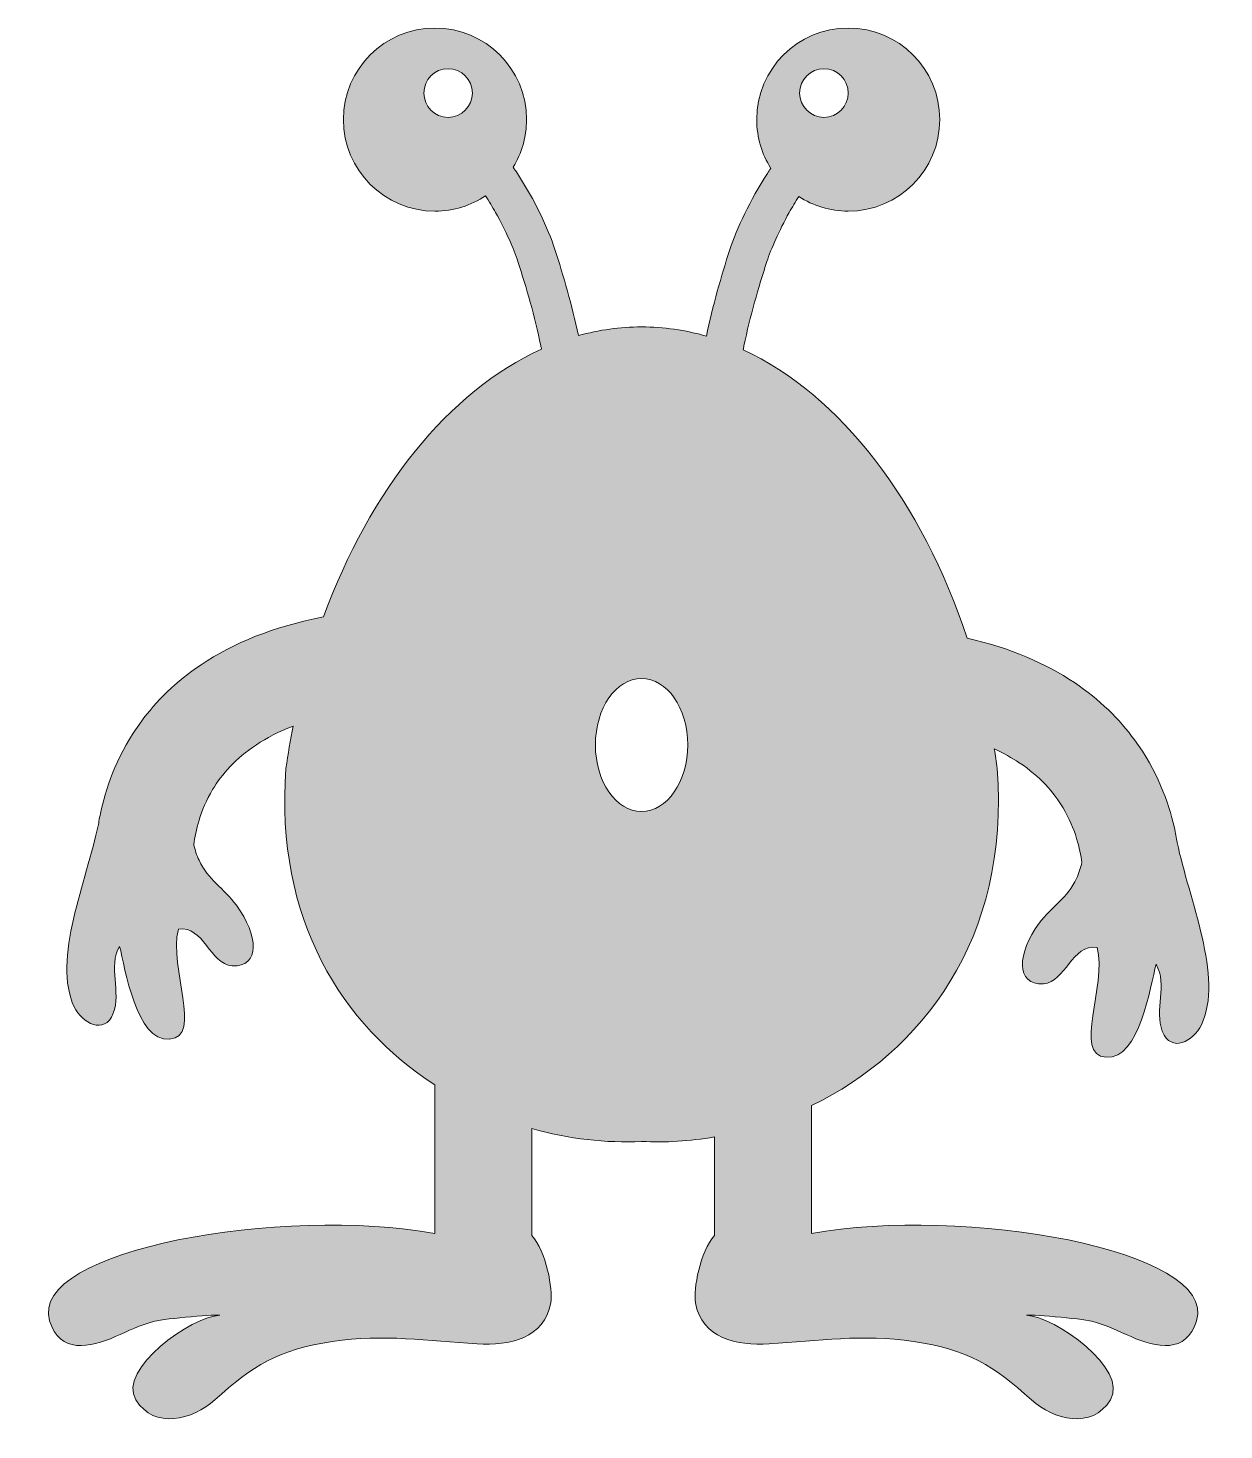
# Model space of a CAD drawing. Header units: inches. Extents: x -1 to 86, y -1 to 102.
import ezdxf

# ---------------------------------------------------------------- set-up
doc = ezdxf.new("R2010")
doc.units = ezdxf.units.IN
doc.header["$MEASUREMENT"] = 0
doc.layers.add('Layer 1', color=7, linetype='Continuous')

msp = doc.modelspace()

# ---------------------------------------------------------------- hatches: boundary and pattern name
at = {"layer": 'Layer 1', "true_color": 0x74b64a}
h = msp.add_hatch(color=75, dxfattribs=at)
h.dxf.hatch_style = 2
edge = h.paths.add_edge_path()
edge.add_spline(control_points=[(81.35, 28.31), (82, 26.68), (83.62, 27.58), (84.2, 28.78), (85.85, 32.19), (83.28, 38.02), (82.44, 42.09), (82.44, 42.09), (82.44, 42.09), (82.44, 42.09), (82.38, 42.44), (82.32, 42.8), (82.23, 43.18), (81.8, 45.07), (80.96, 47.37), (79.32, 49.6), (78.23, 51.09), (76.78, 52.54), (74.93, 53.78), (72.84, 55.18), (70.24, 56.31), (67.1, 57.03), (63.81, 66.99), (57.84, 74.81), (50.74, 78.09), (50.76, 78.19), (50.78, 78.29), (50.8, 78.39), (51.25, 80.54), (51.85, 82.65), (52.47, 84.54), (52.77, 85.45), (53.36, 86.79), (54.1, 88.12), (54.32, 88.51), (54.56, 88.9), (54.8, 89.29), (55.84, 88.62), (57.08, 88.22), (58.41, 88.22), (62.11, 88.22), (65.1, 91.22), (65.1, 94.91), (65.1, 98.61), (62.11, 101.6), (58.41, 101.6), (54.72, 101.6), (51.73, 98.61), (51.73, 94.91), (51.73, 93.6), (52.11, 92.38), (52.76, 91.35), (52.67, 91.23), (52.59, 91.1), (52.51, 90.98), (51.25, 89.03), (50.27, 86.95), (49.77, 85.42), (49.14, 83.49), (48.52, 81.33), (48.05, 79.09), (46.51, 79.54), (44.93, 79.77), (43.32, 79.76), (41.76, 79.77), (40.21, 79.55), (38.71, 79.13), (38.24, 81.35), (37.62, 83.5), (36.99, 85.42), (36.49, 86.96), (35.51, 89.03), (34.25, 90.98), (34.15, 91.13), (34.05, 91.29), (33.95, 91.44), (34.56, 92.45), (34.92, 93.64), (34.92, 94.91), (34.92, 98.61), (31.93, 101.6), (28.23, 101.6), (24.54, 101.6), (21.55, 98.61), (21.55, 94.91), (21.55, 91.22), (24.54, 88.22), (28.23, 88.22), (29.6, 88.22), (30.87, 88.64), (31.93, 89.34), (32.19, 88.94), (32.43, 88.53), (32.66, 88.12), (33.41, 86.79), (34, 85.45), (34.29, 84.54), (34.91, 82.65), (35.52, 80.54), (35.96, 78.39), (35.98, 78.31), (36, 78.22), (36.01, 78.14), (29.24, 75.06), (23.48, 67.85), (20.09, 58.58), (16.45, 57.88), (13.49, 56.66), (11.16, 55.09), (9.31, 53.86), (7.86, 52.41), (6.77, 50.92), (5.13, 48.68), (4.29, 46.38), (3.86, 44.49), (3.77, 44.11), (3.71, 43.75), (3.65, 43.41), (3.65, 43.41), (3.65, 43.41), (3.65, 43.41), (2.81, 39.34), (0.24, 33.51), (1.89, 30.09), (2.47, 28.9), (4.09, 28), (4.74, 29.62), (5.34, 31.15), (4.32, 33.03), (5.2, 34.51), (5.6, 32.94), (6.4, 27.55), (8.84, 27.73), (11.32, 27.9), (8.76, 32.94), (9.49, 35.76), (11.34, 36.06), (11.81, 33.2), (13.41, 33.09), (15.5, 32.96), (15.34, 35.34), (13.73, 37.52), (12.8, 38.77), (11.67, 39.36), (11, 40.8), (10.83, 41.17), (10.71, 41.56), (10.61, 41.94), (10.68, 42.47), (10.8, 43.07), (11, 43.72), (11.22, 44.44), (11.54, 45.2), (11.99, 45.96), (12.68, 47.1), (13.65, 48.23), (15.19, 49.24), (15.93, 49.73), (16.81, 50.2), (17.87, 50.61), (17.67, 49.59), (17.49, 48.56), (17.35, 47.51), (16.52, 36.43), (21.51, 28.73), (28.21, 24.4), (28.21, 24.4), (28.21, 13.53), (28.21, 13.53), (17.26, 15.58), (-1.49, 12.36), (0.09, 7.16), (0.83, 4.73), (3.01, 5.18), (4.88, 6), (5.84, 6.41), (6.71, 6.86), (7.74, 7.12), (8.55, 7.33), (12.52, 7.66), (12.53, 7.56), (10.45, 7.5), (5.03, 3.6), (6.39, 1.38), (7.74, -0.82), (10.54, -0.06), (12.15, 1.38), (14.91, 3.85), (16.8, 5.07), (20.75, 5.65), (24.53, 6.2), (27.68, 5.69), (31.32, 5.47), (33.66, 5.33), (36.25, 5.88), (36.69, 8.48), (36.86, 9.45), (36.36, 12.24), (35.31, 13.38), (35.31, 13.38), (35.31, 21.2), (35.31, 21.2), (38, 20.44), (40.74, 20.13), (43.32, 20.26), (45.05, 20.17), (46.84, 20.28), (48.64, 20.59), (48.64, 20.59), (48.64, 13.38), (48.64, 13.38), (47.59, 12.24), (47.09, 9.45), (47.26, 8.48), (47.7, 5.88), (50.29, 5.33), (52.63, 5.47), (56.26, 5.69), (59.42, 6.2), (63.19, 5.65), (67.15, 5.07), (69.04, 3.85), (71.8, 1.38), (73.41, -0.06), (76.21, -0.82), (77.56, 1.38), (78.92, 3.6), (73.5, 7.5), (71.42, 7.56), (71.43, 7.66), (75.4, 7.33), (76.21, 7.12), (77.24, 6.86), (78.11, 6.41), (79.07, 6), (80.93, 5.18), (83.11, 4.73), (83.85, 7.16), (85.43, 12.36), (66.69, 15.58), (55.74, 13.53), (55.74, 13.53), (55.74, 22.88), (55.74, 22.88), (63.74, 26.78), (70.23, 34.99), (69.29, 47.51), (69.23, 47.99), (69.16, 48.46), (69.08, 48.93), (69.77, 48.62), (70.37, 48.28), (70.9, 47.93), (72.44, 46.91), (73.41, 45.78), (74.1, 44.64), (74.55, 43.89), (74.87, 43.12), (75.09, 42.4), (75.29, 41.75), (75.41, 41.15), (75.48, 40.63), (75.38, 40.24), (75.26, 39.86), (75.09, 39.48), (74.42, 38.04), (73.29, 37.45), (72.36, 36.2), (70.75, 34.03), (70.59, 31.64), (72.68, 31.78), (74.28, 31.88), (74.75, 34.74), (76.6, 34.44), (77.33, 31.63), (74.77, 26.59), (77.25, 26.41), (79.69, 26.24), (80.49, 31.62), (80.89, 33.2), (81.77, 31.71), (80.75, 29.83), (81.35, 28.31)], knot_values=[0, 0, 0, 0, 1, 1, 1, 2, 2, 2, 3, 3, 3, 4, 4, 4, 5, 5, 5, 6, 6, 6, 7, 7, 7, 8, 8, 8, 9, 9, 9, 10, 10, 10, 11, 11, 11, 12, 12, 12, 13, 13, 13, 14, 14, 14, 15, 15, 15, 16, 16, 16, 17, 17, 17, 18, 18, 18, 19, 19, 19, 20, 20, 20, 21, 21, 21, 22, 22, 22, 23, 23, 23, 24, 24, 24, 25, 25, 25, 26, 26, 26, 27, 27, 27, 28, 28, 28, 29, 29, 29, 30, 30, 30, 31, 31, 31, 32, 32, 32, 33, 33, 33, 34, 34, 34, 35, 35, 35, 36, 36, 36, 37, 37, 37, 38, 38, 38, 39, 39, 39, 40, 40, 40, 41, 41, 41, 42, 42, 42, 43, 43, 43, 44, 44, 44, 45, 45, 45, 46, 46, 46, 47, 47, 47, 48, 48, 48, 49, 49, 49, 50, 50, 50, 51, 51, 51, 52, 52, 52, 53, 53, 53, 54, 54, 54, 55, 55, 55, 56, 56, 56, 57, 57, 57, 58, 58, 58, 59, 59, 59, 60, 60, 60, 61, 61, 61, 62, 62, 62, 63, 63, 63, 64, 64, 64, 65, 65, 65, 66, 66, 66, 67, 67, 67, 68, 68, 68, 69, 69, 69, 70, 70, 70, 71, 71, 71, 72, 72, 72, 73, 73, 73, 74, 74, 74, 75, 75, 75, 76, 76, 76, 77, 77, 77, 78, 78, 78, 79, 79, 79, 80, 80, 80, 81, 81, 81, 82, 82, 82, 83, 83, 83, 84, 84, 84, 85, 85, 85, 86, 86, 86, 87, 87, 87, 88, 88, 88, 89, 89, 89, 90, 90, 90, 91, 91, 91, 92, 92, 92, 93, 93, 93, 94, 94, 94, 94], degree=3, periodic=1)
edge = h.paths.add_edge_path()
edge.add_spline(control_points=[(56.64, 98.63), (57.62, 98.63), (58.41, 97.83), (58.41, 96.85), (58.41, 95.87), (57.62, 95.07), (56.64, 95.07), (55.66, 95.07), (54.86, 95.87), (54.86, 96.85), (54.86, 97.83), (55.66, 98.63), (56.64, 98.63)], knot_values=[0, 0, 0, 0, 1, 1, 1, 2, 2, 2, 3, 3, 3, 4, 4, 4, 4], degree=3, periodic=1)
edge = h.paths.add_edge_path()
edge.add_spline(control_points=[(29.19, 95.07), (28.21, 95.07), (27.42, 95.87), (27.42, 96.85), (27.42, 97.83), (28.21, 98.63), (29.19, 98.63), (30.17, 98.63), (30.97, 97.83), (30.97, 96.85), (30.97, 95.87), (30.17, 95.07), (29.19, 95.07)], knot_values=[0, 0, 0, 0, 1, 1, 1, 2, 2, 2, 3, 3, 3, 4, 4, 4, 4], degree=3, periodic=1)
edge = h.paths.add_edge_path()
edge.add_spline(control_points=[(43.32, 44.37), (41.46, 44.37), (39.95, 46.55), (39.95, 49.23), (39.95, 51.91), (41.46, 54.08), (43.32, 54.08), (45.19, 54.08), (46.7, 51.91), (46.7, 49.23), (46.7, 46.55), (45.19, 44.37), (43.32, 44.37)], knot_values=[0, 0, 0, 0, 1, 1, 1, 2, 2, 2, 3, 3, 3, 4, 4, 4, 4], degree=3, periodic=1)

# ---------------------------------------------------------------- linework, layer by layer
at = {"layer": 'Layer 1', "lineweight": 0}
for points, knots in [([(81.35, 28.31), (82, 26.68), (83.62, 27.58), (84.2, 28.78), (85.85, 32.19), (83.28, 38.02), (82.44, 42.09), (82.44, 42.09), (82.44, 42.09), (82.44, 42.09), (82.38, 42.44), (82.32, 42.8), (82.23, 43.18), (81.8, 45.07), (80.96, 47.37), (79.32, 49.6), (78.23, 51.09), (76.78, 52.54), (74.93, 53.78), (72.84, 55.18), (70.24, 56.31), (67.1, 57.03), (63.81, 66.99), (57.84, 74.81), (50.74, 78.09), (50.76, 78.19), (50.78, 78.29), (50.8, 78.39), (51.25, 80.54), (51.85, 82.65), (52.47, 84.54), (52.77, 85.45), (53.36, 86.79), (54.1, 88.12), (54.32, 88.51), (54.56, 88.9), (54.8, 89.29), (55.84, 88.62), (57.08, 88.22), (58.41, 88.22), (62.11, 88.22), (65.1, 91.22), (65.1, 94.91), (65.1, 98.61), (62.11, 101.6), (58.41, 101.6), (54.72, 101.6), (51.73, 98.61), (51.73, 94.91), (51.73, 93.6), (52.11, 92.38), (52.76, 91.35), (52.67, 91.23), (52.59, 91.1), (52.51, 90.98), (51.25, 89.03), (50.27, 86.95), (49.77, 85.42), (49.14, 83.49), (48.52, 81.33), (48.05, 79.09), (46.51, 79.54), (44.93, 79.77), (43.32, 79.76), (41.76, 79.77), (40.21, 79.55), (38.71, 79.13), (38.24, 81.35), (37.62, 83.5), (36.99, 85.42), (36.49, 86.96), (35.51, 89.03), (34.25, 90.98), (34.15, 91.13), (34.05, 91.29), (33.95, 91.44), (34.56, 92.45), (34.92, 93.64), (34.92, 94.91), (34.92, 98.61), (31.93, 101.6), (28.23, 101.6), (24.54, 101.6), (21.55, 98.61), (21.55, 94.91), (21.55, 91.22), (24.54, 88.22), (28.23, 88.22), (29.6, 88.22), (30.87, 88.64), (31.93, 89.34), (32.19, 88.94), (32.43, 88.53), (32.66, 88.12), (33.41, 86.79), (34, 85.45), (34.29, 84.54), (34.91, 82.65), (35.52, 80.54), (35.96, 78.39), (35.98, 78.31), (36, 78.22), (36.01, 78.14), (29.24, 75.06), (23.48, 67.85), (20.09, 58.58), (16.45, 57.88), (13.49, 56.66), (11.16, 55.09), (9.31, 53.86), (7.86, 52.41), (6.77, 50.92), (5.13, 48.68), (4.29, 46.38), (3.86, 44.49), (3.77, 44.11), (3.71, 43.75), (3.65, 43.41), (3.65, 43.41), (3.65, 43.41), (3.65, 43.41), (2.81, 39.34), (0.24, 33.51), (1.89, 30.09), (2.47, 28.9), (4.09, 28), (4.74, 29.62), (5.34, 31.15), (4.32, 33.03), (5.2, 34.51), (5.6, 32.94), (6.4, 27.55), (8.84, 27.73), (11.32, 27.9), (8.76, 32.94), (9.49, 35.76), (11.34, 36.06), (11.81, 33.2), (13.41, 33.09), (15.5, 32.96), (15.34, 35.34), (13.73, 37.52), (12.8, 38.77), (11.67, 39.36), (11, 40.8), (10.83, 41.17), (10.71, 41.56), (10.61, 41.94), (10.68, 42.47), (10.8, 43.07), (11, 43.72), (11.22, 44.44), (11.54, 45.2), (11.99, 45.96), (12.68, 47.1), (13.65, 48.23), (15.19, 49.24), (15.93, 49.73), (16.81, 50.2), (17.87, 50.61), (17.67, 49.59), (17.49, 48.56), (17.35, 47.51), (16.52, 36.43), (21.51, 28.73), (28.21, 24.4), (28.21, 24.4), (28.21, 13.53), (28.21, 13.53), (17.26, 15.58), (-1.49, 12.36), (0.09, 7.16), (0.83, 4.73), (3.01, 5.18), (4.88, 6), (5.84, 6.41), (6.71, 6.86), (7.74, 7.12), (8.55, 7.33), (12.52, 7.66), (12.53, 7.56), (10.45, 7.5), (5.03, 3.6), (6.39, 1.38), (7.74, -0.82), (10.54, -0.06), (12.15, 1.38), (14.91, 3.85), (16.8, 5.07), (20.75, 5.65), (24.53, 6.2), (27.68, 5.69), (31.32, 5.47), (33.66, 5.33), (36.25, 5.88), (36.69, 8.48), (36.86, 9.45), (36.36, 12.24), (35.31, 13.38), (35.31, 13.38), (35.31, 21.2), (35.31, 21.2), (38, 20.44), (40.74, 20.13), (43.32, 20.26), (45.05, 20.17), (46.84, 20.28), (48.64, 20.59), (48.64, 20.59), (48.64, 13.38), (48.64, 13.38), (47.59, 12.24), (47.09, 9.45), (47.26, 8.48), (47.7, 5.88), (50.29, 5.33), (52.63, 5.47), (56.26, 5.69), (59.42, 6.2), (63.19, 5.65), (67.15, 5.07), (69.04, 3.85), (71.8, 1.38), (73.41, -0.06), (76.21, -0.82), (77.56, 1.38), (78.92, 3.6), (73.5, 7.5), (71.42, 7.56), (71.43, 7.66), (75.4, 7.33), (76.21, 7.12), (77.24, 6.86), (78.11, 6.41), (79.07, 6), (80.93, 5.18), (83.11, 4.73), (83.85, 7.16), (85.43, 12.36), (66.69, 15.58), (55.74, 13.53), (55.74, 13.53), (55.74, 22.88), (55.74, 22.88), (63.74, 26.78), (70.23, 34.99), (69.29, 47.51), (69.23, 47.99), (69.16, 48.46), (69.08, 48.93), (69.77, 48.62), (70.37, 48.28), (70.9, 47.93), (72.44, 46.91), (73.41, 45.78), (74.1, 44.64), (74.55, 43.89), (74.87, 43.12), (75.09, 42.4), (75.29, 41.75), (75.41, 41.15), (75.48, 40.63), (75.38, 40.24), (75.26, 39.86), (75.09, 39.48), (74.42, 38.04), (73.29, 37.45), (72.36, 36.2), (70.75, 34.03), (70.59, 31.64), (72.68, 31.78), (74.28, 31.88), (74.75, 34.74), (76.6, 34.44), (77.33, 31.63), (74.77, 26.59), (77.25, 26.41), (79.69, 26.24), (80.49, 31.62), (80.89, 33.2), (81.77, 31.71), (80.75, 29.83), (81.35, 28.31)], [0, 0, 0, 0, 1, 1, 1, 2, 2, 2, 3, 3, 3, 4, 4, 4, 5, 5, 5, 6, 6, 6, 7, 7, 7, 8, 8, 8, 9, 9, 9, 10, 10, 10, 11, 11, 11, 12, 12, 12, 13, 13, 13, 14, 14, 14, 15, 15, 15, 16, 16, 16, 17, 17, 17, 18, 18, 18, 19, 19, 19, 20, 20, 20, 21, 21, 21, 22, 22, 22, 23, 23, 23, 24, 24, 24, 25, 25, 25, 26, 26, 26, 27, 27, 27, 28, 28, 28, 29, 29, 29, 30, 30, 30, 31, 31, 31, 32, 32, 32, 33, 33, 33, 34, 34, 34, 35, 35, 35, 36, 36, 36, 37, 37, 37, 38, 38, 38, 39, 39, 39, 40, 40, 40, 41, 41, 41, 42, 42, 42, 43, 43, 43, 44, 44, 44, 45, 45, 45, 46, 46, 46, 47, 47, 47, 48, 48, 48, 49, 49, 49, 50, 50, 50, 51, 51, 51, 52, 52, 52, 53, 53, 53, 54, 54, 54, 55, 55, 55, 56, 56, 56, 57, 57, 57, 58, 58, 58, 59, 59, 59, 60, 60, 60, 61, 61, 61, 62, 62, 62, 63, 63, 63, 64, 64, 64, 65, 65, 65, 66, 66, 66, 67, 67, 67, 68, 68, 68, 69, 69, 69, 70, 70, 70, 71, 71, 71, 72, 72, 72, 73, 73, 73, 74, 74, 74, 75, 75, 75, 76, 76, 76, 77, 77, 77, 78, 78, 78, 79, 79, 79, 80, 80, 80, 81, 81, 81, 82, 82, 82, 83, 83, 83, 84, 84, 84, 85, 85, 85, 86, 86, 86, 87, 87, 87, 88, 88, 88, 89, 89, 89, 90, 90, 90, 91, 91, 91, 92, 92, 92, 93, 93, 93, 94, 94, 94, 94]), ([(29.19, 95.07), (28.21, 95.07), (27.42, 95.87), (27.42, 96.85), (27.42, 97.83), (28.21, 98.63), (29.19, 98.63), (30.17, 98.63), (30.97, 97.83), (30.97, 96.85), (30.97, 95.87), (30.17, 95.07), (29.19, 95.07)], [0, 0, 0, 0, 1, 1, 1, 2, 2, 2, 3, 3, 3, 4, 4, 4, 4]), ([(56.64, 98.63), (57.62, 98.63), (58.41, 97.83), (58.41, 96.85), (58.41, 95.87), (57.62, 95.07), (56.64, 95.07), (55.66, 95.07), (54.86, 95.87), (54.86, 96.85), (54.86, 97.83), (55.66, 98.63), (56.64, 98.63)], [0, 0, 0, 0, 1, 1, 1, 2, 2, 2, 3, 3, 3, 4, 4, 4, 4]), ([(43.32, 44.37), (41.46, 44.37), (39.95, 46.55), (39.95, 49.23), (39.95, 51.91), (41.46, 54.08), (43.32, 54.08), (45.19, 54.08), (46.7, 51.91), (46.7, 49.23), (46.7, 46.55), (45.19, 44.37), (43.32, 44.37)], [0, 0, 0, 0, 1, 1, 1, 2, 2, 2, 3, 3, 3, 4, 4, 4, 4])]:
    msp.add_open_spline(points, degree=3, knots=knots, dxfattribs=at)

doc.saveas('drawing.dxf')
